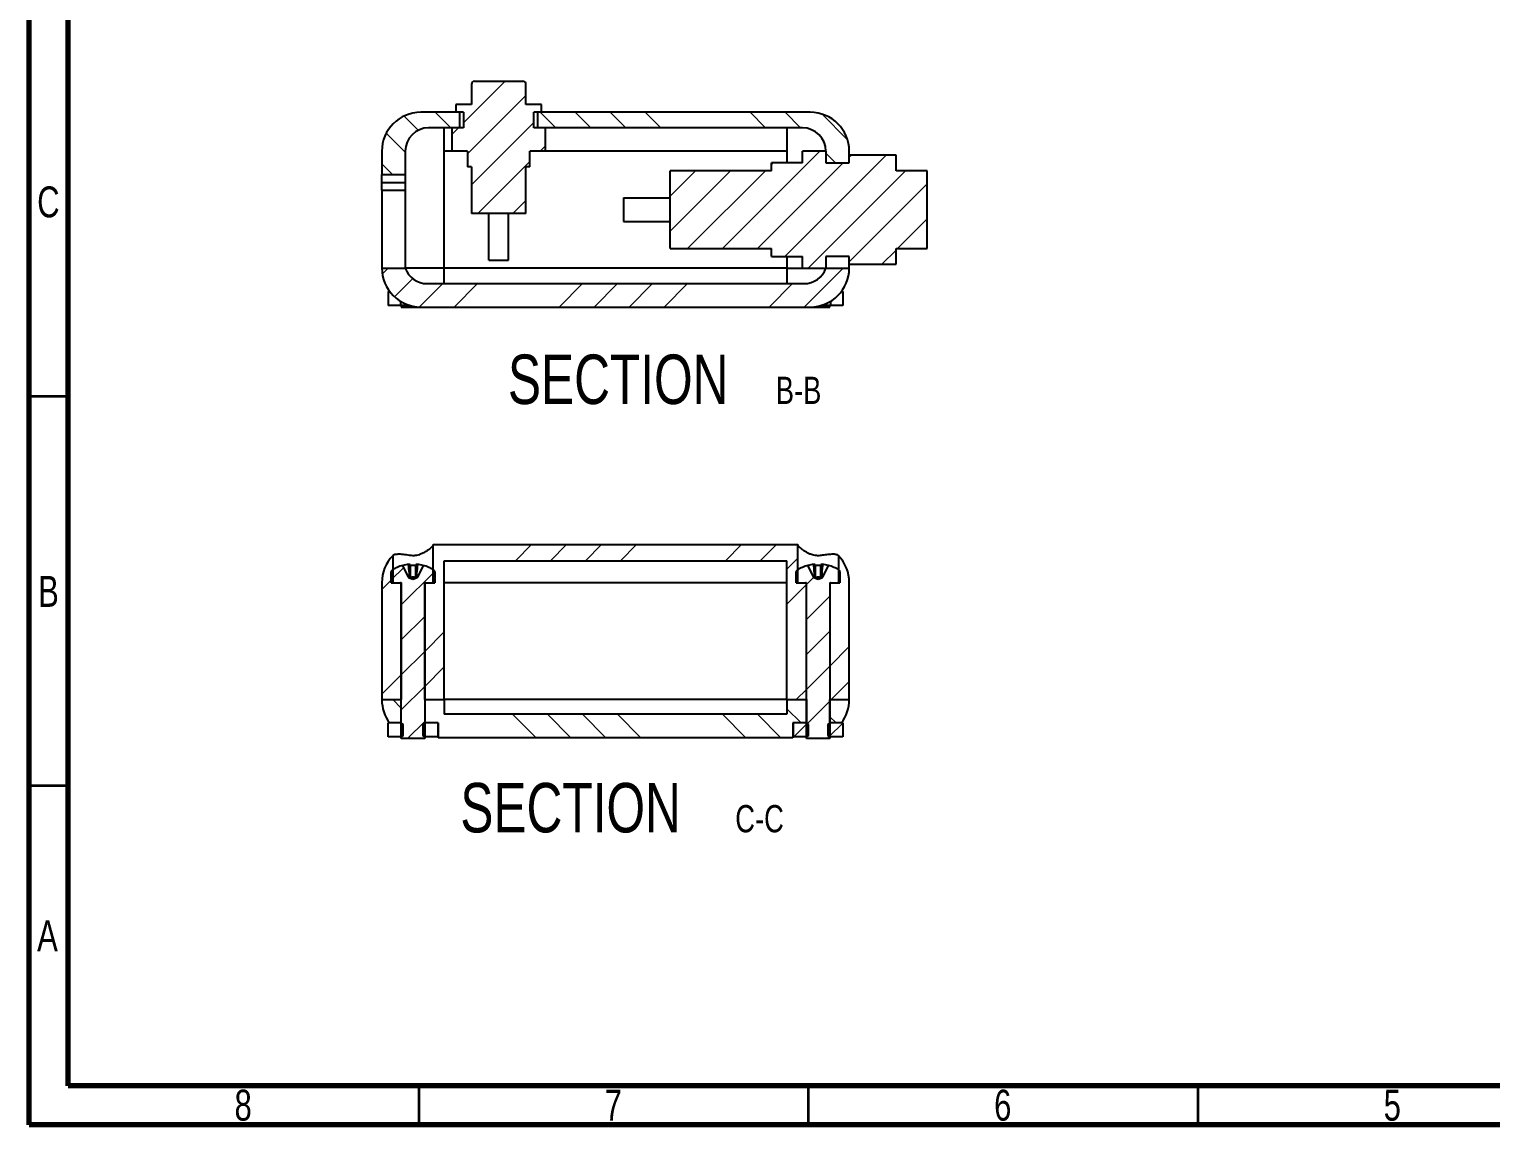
# Model space of a CAD drawing. Header units: millimetres. Extents: x 15 to 415, y 5 to 292.
# Drawn here: x 15 to 202.6, y 5 to 145.6 of the extents above; entities that cross this region are included whole.
import ezdxf

# ---------------------------------------------------------------- set-up
doc = ezdxf.new("R2010")
doc.units = ezdxf.units.MM
doc.styles.add('SLDTEXTSTYLE0', font='TXT', dxfattribs={"width": 0.75})

# ---------------------------------------------------------------- blocks, each defined once
blk = doc.blocks.new('SW_NOTE_0_2')
at = {"color": 0, "linetype": 'Continuous', "lineweight": 0, "attachment_point": 2, "style": 'SLDTEXTSTYLE0'}
for s, insert, char_height in [('SECTION', (17.36, 8.19), 6.35), ('B-B', (40.51, 5.35), 3.5)]:
    blk.add_mtext(s, dxfattribs=dict(at, insert=insert, char_height=char_height))
blk = doc.blocks.new('SW_NOTE_0_3')
at = {"color": 0, "linetype": 'Continuous', "lineweight": 0, "attachment_point": 2, "style": 'SLDTEXTSTYLE0'}
for s, insert, char_height in [('SECTION', (17.36, 8.19), 6.35), ('C-C', (41.61, 5.35), 3.5)]:
    blk.add_mtext(s, dxfattribs=dict(at, insert=insert, char_height=char_height))

msp = doc.modelspace()

# ---------------------------------------------------------------- hatches: boundary and pattern name
at = {"linetype": 'Continuous', "lineweight": 18}
h = msp.add_hatch(dxfattribs=at)
h.set_pattern_fill('ANSI31', style=0)
edge = h.paths.add_edge_path(flags=0)
edge.add_line((78.36, 138.97), (72.16, 138.97))
edge.add_arc((72.16, 138.57), 0.4, 90, 180)
edge.add_line((71.76, 138.57), (71.76, 135.97))
edge.add_line((71.76, 135.97), (69.76, 135.97))
edge.add_line((69.76, 135.97), (69.76, 134.97))
edge.add_line((69.76, 134.97), (70.76, 134.97))
edge.add_line((70.76, 134.97), (70.76, 132.97))
edge.add_line((70.76, 132.97), (69.26, 132.97))
edge.add_line((69.26, 132.97), (69.26, 129.97))
edge.add_line((69.26, 129.97), (71.26, 129.97))
edge.add_line((71.26, 129.97), (71.26, 127.97))
edge.add_line((71.26, 127.97), (71.76, 127.97))
edge.add_line((71.76, 127.97), (71.76, 121.97))
edge.add_line((71.76, 121.97), (78.76, 121.97))
edge.add_line((78.76, 121.97), (78.76, 127.97))
edge.add_line((78.76, 127.97), (79.26, 127.97))
edge.add_line((79.26, 127.97), (79.26, 129.97))
edge.add_line((79.26, 129.97), (81.26, 129.97))
edge.add_line((81.26, 129.97), (81.26, 132.97))
edge.add_line((81.26, 132.97), (79.76, 132.97))
edge.add_line((79.76, 132.97), (79.76, 134.97))
edge.add_line((79.76, 134.97), (80.76, 134.97))
edge.add_line((80.76, 134.97), (80.76, 135.97))
edge.add_line((80.76, 135.97), (78.76, 135.97))
edge.add_line((78.76, 135.97), (78.76, 138.57))
edge.add_arc((78.36, 138.57), 0.4, 0, 90)
h = msp.add_hatch(dxfattribs=at)
h.set_pattern_fill('ANSI34', angle=90, style=0)
edge = h.paths.add_edge_path(flags=0)
edge.add_arc((65.26, 129.97), 5, 90, 180)
edge.add_line((60.26, 129.97), (60.26, 126.97))
edge.add_line((60.26, 126.97), (63.26, 126.97))
edge.add_line((63.26, 126.97), (63.26, 129.97))
edge.add_arc((66.26, 129.97), 3, 90, 180, ccw=False)
edge.add_line((66.26, 132.97), (70.26, 132.97))
edge.add_line((70.26, 132.97), (70.26, 134.97))
edge.add_line((70.26, 134.97), (65.26, 134.97))
h = msp.add_hatch(dxfattribs=at)
h.set_pattern_fill('ANSI34', angle=90, style=0)
edge = h.paths.add_edge_path(flags=0)
edge.add_arc((115.26, 129.97), 5, 0, 90)
edge.add_line((115.26, 134.97), (80.26, 134.97))
edge.add_line((80.26, 134.97), (80.26, 132.97))
edge.add_line((80.26, 132.97), (114.26, 132.97))
edge.add_arc((114.26, 129.97), 3, 0, 90, ccw=False)
edge.add_line((117.26, 129.97), (117.26, 128.47))
edge.add_line((117.26, 128.47), (120.26, 128.47))
edge.add_line((120.26, 128.47), (120.26, 129.97))
h = msp.add_hatch(dxfattribs=at)
h.set_pattern_fill('ANSI31', style=0)
h.paths.add_polyline_path([(126.26, 115.47), (126.26, 117.47), (130.26, 117.47), (130.26, 127.47), (126.26, 127.47), (126.26, 129.47), (120.26, 129.47), (120.26, 128.47), (117.26, 128.47), (117.26, 129.97), (114.26, 129.97), (114.26, 128.47), (110.26, 128.47), (110.26, 127.47), (97.26, 127.47), (97.26, 117.47), (110.26, 117.47), (110.26, 116.47), (114.26, 116.47), (114.26, 114.97), (117.26, 114.97), (117.26, 116.47), (120.26, 116.47), (120.26, 115.47)], flags=0)
h = msp.add_hatch(dxfattribs=at)
h.set_pattern_fill('ANSI34', angle=90, style=0)
h.paths.add_polyline_path([(60.26, 114.97), (63.26, 114.97), (63.26, 124.97), (60.26, 124.97)], flags=0)
h = msp.add_hatch(dxfattribs=at)
h.set_pattern_fill('ANSI34', angle=90, style=0)
h.paths.add_polyline_path([(120.26, 116.47), (117.26, 116.47), (117.26, 114.97), (120.26, 114.97)], flags=0)
h = msp.add_hatch(dxfattribs=at)
h.set_pattern_fill('ANSI34', style=0)
edge = h.paths.add_edge_path(flags=0)
edge.add_arc((65.26, 114.97), 5, 180, 270)
edge.add_line((65.26, 109.97), (115.26, 109.97))
edge.add_arc((115.26, 114.97), 5, 270, 360)
edge.add_line((120.26, 114.97), (117.26, 114.97))
edge.add_arc((114.43, 115.97), 3, 270, 340.5288, ccw=False)
edge.add_line((114.43, 112.97), (66.09, 112.97))
edge.add_arc((66.09, 115.97), 3, 199.4712, 270, ccw=False)
edge.add_line((63.26, 114.97), (60.26, 114.97))
h = msp.add_hatch(dxfattribs=at)
h.set_pattern_fill('ANSI34', style=0)
h.paths.add_polyline_path([(114.76, 74.58), (113.66, 74.58), (113.66, 79.48), (66.86, 79.48), (66.86, 74.58), (65.76, 74.58), (65.76, 59.58), (68.26, 59.58), (68.26, 77.41), (112.26, 77.41), (112.26, 59.58), (114.76, 59.58)], flags=0)
h = msp.add_hatch(dxfattribs=at)
h.set_pattern_fill('ANSI34', style=0)
edge = h.paths.add_edge_path(flags=0)
edge.add_line((62.76, 59.58), (62.76, 74.58))
edge.add_line((62.76, 74.58), (61.66, 74.58))
edge.add_line((61.66, 74.58), (61.66, 78.05))
edge.add_arc((65.26, 74.58), 5, 136.0545, 180)
edge.add_line((60.26, 74.58), (60.26, 59.58))
edge.add_line((60.26, 59.58), (62.76, 59.58))
h = msp.add_hatch(dxfattribs=at)
h.set_pattern_fill('ANSI34', style=0)
edge = h.paths.add_edge_path(flags=0)
edge.add_line((118.86, 74.58), (117.76, 74.58))
edge.add_line((117.76, 74.58), (117.76, 59.58))
edge.add_line((117.76, 59.58), (120.26, 59.58))
edge.add_line((120.26, 59.58), (120.26, 74.58))
edge.add_arc((115.26, 74.58), 5, 0, 43.9455)
edge.add_line((118.86, 78.05), (118.86, 74.58))
h = msp.add_hatch(dxfattribs=at)
h.set_pattern_fill('ANSI31', style=0)
edge = h.paths.add_edge_path(flags=0)
edge.add_line((62.76, 54.58), (65.76, 54.58))
edge.add_line((65.76, 54.58), (65.76, 74.48))
edge.add_arc((65.86, 74.48), 0.1, 90, 180, ccw=False)
edge.add_line((65.86, 74.58), (67.06, 74.58))
edge.add_line((67.06, 74.58), (67.06, 75.98))
edge.add_arc((66.79, 75.98), 0.27, 0, 57.664)
edge.add_arc((64.26, 71.98), 5, 57.664, 74.7807)
edge.add_line((65.57, 76.81), (64.82, 75.3))
edge.add_line((64.82, 75.3), (64.81, 75.23))
edge.add_line((64.81, 75.23), (64.26, 75.05))
edge.add_line((64.26, 75.05), (63.7, 75.23))
edge.add_line((63.7, 75.23), (63.7, 75.3))
edge.add_line((63.7, 75.3), (62.95, 76.81))
edge.add_arc((64.26, 71.98), 5, 105.2193, 122.336)
edge.add_arc((61.73, 75.98), 0.27, 122.336, 180)
edge.add_line((61.46, 75.98), (61.46, 74.58))
edge.add_line((61.46, 74.58), (62.66, 74.58))
edge.add_arc((62.66, 74.48), 0.1, 0, 90, ccw=False)
edge.add_line((62.76, 74.48), (62.76, 54.58))
h = msp.add_hatch(dxfattribs=at)
h.set_pattern_fill('ANSI31', style=0)
edge = h.paths.add_edge_path(flags=0)
edge.add_line((114.76, 54.58), (117.76, 54.58))
edge.add_line((117.76, 54.58), (117.76, 74.48))
edge.add_arc((117.86, 74.48), 0.1, 90, 180, ccw=False)
edge.add_line((117.86, 74.58), (119.06, 74.58))
edge.add_line((119.06, 74.58), (119.06, 75.98))
edge.add_arc((118.79, 75.98), 0.27, 0, 57.664)
edge.add_arc((116.26, 71.98), 5, 57.664, 74.7807)
edge.add_line((117.57, 76.81), (116.82, 75.3))
edge.add_line((116.82, 75.3), (116.81, 75.23))
edge.add_line((116.81, 75.23), (116.26, 75.05))
edge.add_line((116.26, 75.05), (115.7, 75.23))
edge.add_line((115.7, 75.23), (115.7, 75.3))
edge.add_line((115.7, 75.3), (114.95, 76.81))
edge.add_arc((116.26, 71.98), 5, 105.2193, 122.336)
edge.add_arc((113.73, 75.98), 0.27, 122.336, 180)
edge.add_line((113.46, 75.98), (113.46, 74.58))
edge.add_line((113.46, 74.58), (114.66, 74.58))
edge.add_arc((114.66, 74.48), 0.1, 0, 90, ccw=False)
edge.add_line((114.76, 74.48), (114.76, 54.58))
h = msp.add_hatch(dxfattribs=at)
h.set_pattern_fill('ANSI34', angle=90, style=0)
edge = h.paths.add_edge_path(flags=0)
edge.add_line((61.26, 56.58), (62.76, 56.58))
edge.add_line((62.76, 56.58), (62.76, 59.58))
edge.add_line((62.76, 59.58), (60.26, 59.58))
edge.add_arc((65.26, 59.58), 5, 180, 216.8699)
h = msp.add_hatch(dxfattribs=at)
h.set_pattern_fill('ANSI34', angle=90, style=0)
h.paths.add_polyline_path([(67.51, 54.68), (113.01, 54.68), (113.01, 56.58), (114.76, 56.58), (114.76, 59.58), (112.26, 59.58), (112.26, 57.7), (68.26, 57.7), (68.26, 59.58), (65.76, 59.58), (65.76, 56.58), (67.51, 56.58)], flags=0)
h = msp.add_hatch(dxfattribs=at)
h.set_pattern_fill('ANSI34', angle=90, style=0)
edge = h.paths.add_edge_path(flags=0)
edge.add_line((117.76, 59.58), (117.76, 56.58))
edge.add_line((117.76, 56.58), (119.26, 56.58))
edge.add_arc((115.26, 59.58), 5, 323.1301, 360)
edge.add_line((120.26, 59.58), (117.76, 59.58))
h = msp.add_hatch(dxfattribs=at)
h.set_pattern_fill('ANSI31', style=0)
h.paths.add_polyline_path([(61.08, 54.78), (62.76, 54.78), (63.01, 54.96), (63.01, 56.38), (62.76, 56.56), (62.76, 56.58), (61.08, 56.58)], flags=0)
h = msp.add_hatch(dxfattribs=at)
h.set_pattern_fill('ANSI31', style=0)
h.paths.add_polyline_path([(65.76, 54.78), (67.43, 54.78), (67.43, 56.58), (65.76, 56.58), (65.76, 56.56), (65.51, 56.38), (65.51, 54.96)], flags=0)
h = msp.add_hatch(dxfattribs=at)
h.set_pattern_fill('ANSI31', style=0)
h.paths.add_polyline_path([(113.08, 54.78), (114.76, 54.78), (115.01, 54.96), (115.01, 56.38), (114.76, 56.56), (114.76, 56.58), (113.08, 56.58)], flags=0)
h = msp.add_hatch(dxfattribs=at)
h.set_pattern_fill('ANSI31', style=0)
h.paths.add_polyline_path([(117.76, 54.78), (119.43, 54.78), (119.43, 56.58), (117.76, 56.58), (117.76, 56.56), (117.51, 56.38), (117.51, 54.96)], flags=0)

# ---------------------------------------------------------------- linework, layer by layer
at = {"color": 7, "linetype": 'Continuous', "lineweight": 70}
for p, q in [((15, 5), (15, 292)), ((20, 10), (20, 287)), ((410, 10), (20, 10)), ((415, 5), (15, 5))]:
    msp.add_line(p, q, dxfattribs=at)
at = {"color": 7, "linetype": 'Continuous', "lineweight": 25}
for p, q in [((72.16, 138.97), (78.36, 138.97)), ((71.76, 138.57), (71.76, 135.97)), ((78.76, 135.97), (78.76, 138.57)), ((69.76, 135.97), (69.76, 134.97)), ((71.76, 135.97), (69.76, 135.97)), ((80.76, 135.97), (78.76, 135.97)), ((80.76, 134.97), (80.76, 135.97)), ((70.26, 134.97), (65.26, 134.97)), ((70.76, 134.97), (69.76, 134.97)), ((70.26, 132.97), (70.26, 134.97)), ((70.76, 134.97), (70.76, 132.97)), ((80.76, 134.97), (79.76, 134.97)), ((79.76, 132.97), (79.76, 134.97)), ((80.26, 134.97), (80.26, 132.97)), ((115.26, 134.97), (80.26, 134.97)), ((70.26, 132.97), (66.26, 132.97)), ((68.26, 114.97), (68.26, 132.8)), ((69.26, 132.97), (69.26, 129.97)), ((70.76, 132.97), (69.26, 132.97)), ((81.26, 132.97), (79.76, 132.97)), ((114.26, 132.97), (80.26, 132.97)), ((81.26, 129.97), (81.26, 132.97)), ((112.26, 132.79), (112.26, 128.47)), ((60.26, 129.97), (60.26, 126.97)), ((63.26, 129.97), (63.26, 126.97)), ((71.26, 129.97), (69.26, 129.97)), ((71.26, 129.97), (71.26, 127.97)), ((81.26, 129.97), (79.26, 129.97)), ((79.26, 127.97), (79.26, 129.97)), ((114.26, 128.47), (114.26, 129.97)), ((117.26, 129.97), (114.26, 129.97)), ((117.26, 129.97), (117.26, 128.47)), ((120.26, 128.47), (120.26, 129.97)), ((120.26, 128.47), (120.26, 129.47)), ((126.26, 129.47), (120.26, 129.47)), ((126.26, 127.47), (126.26, 129.47)), ((71.76, 127.97), (71.26, 127.97)), ((71.76, 127.97), (71.76, 121.97)), ((79.26, 127.97), (78.76, 127.97)), ((78.76, 121.97), (78.76, 127.97)), ((110.26, 127.47), (110.26, 128.47)), ((114.26, 128.47), (110.26, 128.47)), ((117.26, 128.47), (120.26, 128.47)), ((60.26, 126.97), (63.26, 126.97)), ((60.26, 125.97), (60.26, 126.97)), ((60.26, 125.97), (63.26, 125.97)), ((60.26, 124.97), (60.26, 125.97)), ((63.26, 126.97), (63.26, 125.97)), ((63.26, 125.97), (63.26, 124.97)), ((97.26, 117.47), (97.26, 127.47)), ((110.26, 127.47), (97.26, 127.47)), ((130.26, 127.47), (126.26, 127.47)), ((130.26, 117.47), (130.26, 127.47)), ((60.26, 124.97), (60.26, 114.97)), ((60.26, 124.97), (63.26, 124.97)), ((63.26, 124.97), (63.26, 114.97)), ((91.26, 123.97), (97.26, 123.97)), ((91.26, 123.97), (91.26, 120.97)), ((78.76, 121.97), (71.76, 121.97)), ((74.01, 115.97), (74.01, 121.97)), ((76.51, 115.97), (76.51, 121.97)), ((91.26, 120.97), (97.26, 120.97)), ((97.26, 117.47), (110.26, 117.47)), ((110.26, 116.47), (110.26, 117.47)), ((110.26, 116.47), (114.26, 116.47)), ((112.26, 116.47), (112.26, 114.97)), ((114.26, 114.97), (114.26, 116.47)), ((117.26, 116.47), (117.26, 114.97)), ((120.26, 116.47), (117.26, 116.47)), ((120.26, 114.97), (120.26, 116.47)), ((120.26, 115.47), (120.26, 116.47)), ((126.26, 117.47), (130.26, 117.47)), ((126.26, 115.47), (126.26, 117.47)), ((60.26, 114.97), (63.26, 114.97)), ((68.26, 114.97), (63.26, 114.97)), ((68.26, 113.09), (68.26, 114.97)), ((112.26, 114.97), (68.26, 114.97)), ((74.01, 115.97), (76.51, 115.97)), ((112.26, 114.97), (112.26, 113.09)), ((112.26, 114.97), (114.26, 114.97)), ((114.26, 114.97), (117.26, 114.97)), ((117.26, 114.97), (120.26, 114.97)), ((120.26, 115.47), (126.26, 115.47)), ((66.09, 112.97), (114.43, 112.97)), ((61.08, 111.97), (61.08, 110.17)), ((61.26, 111.97), (61.08, 111.97)), ((62.67, 110.69), (62.67, 110.17)), ((117.85, 110.69), (117.85, 110.17)), ((119.43, 111.97), (119.26, 111.97)), ((119.43, 111.97), (119.43, 110.17)), ((62.67, 110.17), (61.08, 110.17)), ((63.86, 110.17), (62.67, 110.17)), ((62.76, 110.17), (62.76, 109.97)), ((62.76, 109.97), (65.26, 109.97)), ((65.26, 109.97), (115.26, 109.97)), ((115.26, 109.97), (117.76, 109.97)), ((117.85, 110.17), (116.66, 110.17)), ((117.76, 109.97), (117.76, 110.17)), ((119.43, 110.17), (117.85, 110.17)), ((66.86, 74.58), (66.86, 79.48)), ((66.86, 79.48), (113.66, 79.48)), ((113.66, 74.58), (113.66, 79.48)), ((61.69, 78.09), (61.66, 78.05)), ((61.66, 78.05), (61.66, 74.58)), ((63.89, 76.93), (63.69, 76.93)), ((64.82, 76.93), (64.63, 76.93)), ((68.26, 77.41), (112.26, 77.41)), ((68.26, 59.58), (68.26, 77.41)), ((112.26, 59.58), (112.26, 77.41)), ((115.89, 76.93), (115.69, 76.93)), ((116.82, 76.93), (116.63, 76.93)), ((118.86, 78.05), (118.86, 74.58)), ((61.46, 74.58), (61.46, 75.98)), ((63.7, 75.3), (62.95, 76.81)), ((63.7, 75.3), (63.7, 75.23)), ((63.73, 75.23), (63.7, 75.3)), ((63.7, 75.23), (64.26, 75.05)), ((63.73, 75.23), (63.7, 75.23)), ((63.84, 75.23), (63.73, 75.23)), ((63.89, 75.23), (63.84, 75.23)), ((64.08, 75.23), (63.89, 75.23)), ((64.43, 75.23), (64.08, 75.23)), ((64.26, 75.05), (64.81, 75.23)), ((64.63, 75.23), (64.43, 75.23)), ((64.67, 75.23), (64.63, 75.23)), ((64.79, 75.23), (64.67, 75.23)), ((64.82, 75.3), (64.79, 75.23)), ((64.81, 75.23), (64.79, 75.23)), ((64.81, 75.23), (64.82, 75.3)), ((65.57, 76.81), (64.82, 75.3)), ((67.06, 75.98), (67.06, 74.58)), ((113.46, 74.58), (113.46, 75.98)), ((115.7, 75.3), (114.95, 76.81)), ((115.7, 75.3), (115.7, 75.23)), ((115.73, 75.23), (115.7, 75.3)), ((115.7, 75.23), (116.26, 75.05)), ((115.73, 75.23), (115.7, 75.23)), ((115.84, 75.23), (115.73, 75.23)), ((115.89, 75.23), (115.84, 75.23)), ((116.08, 75.23), (115.89, 75.23)), ((116.43, 75.23), (116.08, 75.23)), ((116.26, 75.05), (116.81, 75.23)), ((116.63, 75.23), (116.43, 75.23)), ((116.67, 75.23), (116.63, 75.23)), ((116.79, 75.23), (116.67, 75.23)), ((116.82, 75.3), (116.79, 75.23)), ((116.81, 75.23), (116.79, 75.23)), ((116.81, 75.23), (116.82, 75.3)), ((117.57, 76.81), (116.82, 75.3)), ((119.06, 75.98), (119.06, 74.58)), ((60.26, 74.58), (60.26, 59.58)), ((61.46, 74.58), (62.66, 74.58)), ((61.66, 74.58), (62.76, 74.58)), ((62.76, 74.58), (62.76, 59.58)), ((62.76, 54.58), (62.76, 74.48)), ((65.76, 59.58), (65.76, 74.58)), ((65.76, 74.58), (66.86, 74.58)), ((65.76, 74.48), (65.76, 54.58)), ((65.86, 74.58), (67.06, 74.58)), ((113.46, 74.58), (114.66, 74.58)), ((113.66, 74.58), (114.76, 74.58)), ((114.76, 59.58), (114.76, 74.58)), ((114.76, 54.58), (114.76, 74.48)), ((117.76, 74.58), (117.76, 59.58)), ((117.76, 74.58), (118.86, 74.58)), ((117.76, 74.48), (117.76, 54.58)), ((117.86, 74.58), (119.06, 74.58)), ((120.26, 59.58), (120.26, 74.58)), ((60.26, 59.58), (62.76, 59.58)), ((62.76, 56.58), (62.76, 59.58)), ((65.76, 59.58), (65.76, 56.58)), ((65.76, 59.58), (68.26, 59.58)), ((68.26, 59.58), (68.26, 57.7)), ((112.26, 59.58), (68.26, 59.58)), ((112.26, 59.58), (112.26, 57.7)), ((112.26, 59.58), (114.76, 59.58)), ((114.76, 59.58), (114.76, 56.58)), ((117.76, 56.58), (117.76, 59.58)), ((117.76, 59.58), (120.26, 59.58)), ((61.08, 54.78), (61.08, 56.58)), ((62.76, 56.58), (61.08, 56.58)), ((62.76, 56.58), (61.26, 56.58)), ((62.76, 56.58), (62.76, 56.56)), ((62.76, 56.56), (63.01, 56.38)), ((63.01, 54.96), (63.01, 56.38)), ((65.51, 56.38), (65.76, 56.56)), ((65.51, 56.38), (65.51, 54.96)), ((65.76, 56.56), (65.76, 56.58)), ((67.43, 56.58), (65.76, 56.58)), ((67.51, 56.58), (65.76, 56.58)), ((67.43, 56.58), (67.43, 54.78)), ((67.51, 56.58), (67.51, 54.68)), ((112.26, 57.7), (68.26, 57.7)), ((114.76, 56.58), (113.01, 56.58)), ((113.01, 56.58), (113.01, 54.68)), ((113.08, 54.78), (113.08, 56.58)), ((114.76, 56.58), (113.08, 56.58)), ((114.76, 56.58), (114.76, 56.56)), ((114.76, 56.56), (115.01, 56.38)), ((115.01, 54.96), (115.01, 56.38)), ((117.51, 56.38), (117.76, 56.56)), ((117.51, 56.38), (117.51, 54.96)), ((117.76, 56.56), (117.76, 56.58)), ((119.43, 56.58), (117.76, 56.58)), ((119.26, 56.58), (117.76, 56.58)), ((119.43, 56.58), (119.43, 54.78)), ((62.76, 54.78), (61.08, 54.78)), ((63.01, 54.96), (62.76, 54.78)), ((65.76, 54.58), (62.76, 54.58)), ((65.76, 54.78), (65.51, 54.96)), ((67.43, 54.78), (65.76, 54.78)), ((113.01, 54.68), (67.51, 54.68)), ((114.76, 54.78), (113.08, 54.78)), ((115.01, 54.96), (114.76, 54.78)), ((117.76, 54.58), (114.76, 54.58)), ((117.76, 54.78), (117.51, 54.96)), ((119.43, 54.78), (117.76, 54.78))]:
    msp.add_line(p, q, dxfattribs=at)
at = {"color": 8, "linetype": 'Continuous', "lineweight": 25}
for p, q in [((69.26, 129.97), (68.26, 129.97)), ((112.26, 129.97), (81.26, 129.97)), ((112.26, 74.58), (68.26, 74.58))]:
    msp.add_line(p, q, dxfattribs=at)
at = {"color": 7, "linetype": 'Continuous', "lineweight": 35}
for p, q in [((20, 98.5), (15, 98.5)), ((20, 48.5), (15, 48.5)), ((65, 10), (65, 5)), ((115, 10), (115, 5)), ((165, 10), (165, 5))]:
    msp.add_line(p, q, dxfattribs=at)
at = {"color": 7, "linetype": 'Continuous', "lineweight": 25}
for centre, radius, start, end in [((72.16, 138.57), 0.4, 90, 180), ((78.36, 138.57), 0.4, 0, 90), ((65.26, 129.97), 5, 90, 180), ((115.26, 129.97), 5, 0, 90), ((66.26, 129.97), 3, 90, 180), ((114.26, 129.97), 3, 0, 90), ((65.26, 114.97), 5, 180, 270), ((66.09, 115.97), 3, 199.4712, 270), ((114.43, 115.97), 3, 270, 340.5288), ((115.26, 114.97), 5, 270, 0), ((65.26, 74.58), 5, 136.0545, 180), ((64.26, 71.98), 4.99, 96.5034, 105.1879), ((64.26, 71.98), 4.99, 74.8121, 83.4966), ((116.26, 71.98), 4.99, 96.5034, 105.1879), ((116.26, 71.98), 4.99, 74.8121, 83.4966), ((115.26, 74.58), 5, 0, 43.9455), ((61.73, 75.98), 0.27, 122.336, 180), ((64.26, 71.98), 5, 105.2193, 122.336), ((64.26, 71.33), 5.48, 86.1266, 93.8734), ((64.26, 71.98), 5, 57.664, 74.7807), ((66.79, 75.98), 0.27, 0, 57.664), ((113.73, 75.98), 0.27, 122.336, 180), ((116.26, 71.98), 5, 105.2193, 122.336), ((116.26, 71.33), 5.48, 86.1266, 93.8734), ((116.26, 71.98), 5, 57.664, 74.7807), ((118.79, 75.98), 0.27, 0, 57.664), ((62.66, 74.48), 0.1, 0, 90), ((65.86, 74.48), 0.1, 90, 180), ((114.66, 74.48), 0.1, 0, 90), ((117.86, 74.48), 0.1, 90, 180), ((65.26, 59.58), 5, 180, 216.8699), ((115.26, 59.58), 5, 323.1301, 0)]:
    msp.add_arc(centre, radius, start, end, dxfattribs=at)
for centre in [(64.26, 74.31), (116.26, 74.31)]:
    msp.add_ellipse(centre, major_axis=(0, 0.986), ratio=0.493653, start_param=5.913772, end_param=6.652598, dxfattribs=at)
for points, knots in [([(68.26, 132.8), (68.26, 132.82), (68.26, 132.89), (68.22, 132.95), (68.16, 132.96), (68.13, 132.97)], [0, 0, 0, 0, 0.212062, 0.600525, 1, 1, 1, 1]), ([(112.39, 132.97), (112.36, 132.96), (112.29, 132.95), (112.26, 132.89), (112.26, 132.81), (112.26, 132.79)], [0, 0, 0, 0, 0.402321, 0.81688, 1, 1, 1, 1]), ([(68.17, 112.97), (68.19, 112.97), (68.21, 112.97), (68.24, 113), (68.26, 113.03), (68.26, 113.07), (68.26, 113.09)], [0, 0, 0, 0, 0.245404, 0.492608, 0.745548, 1, 1, 1, 1]), ([(112.26, 113.09), (112.26, 113.08), (112.26, 113.04), (112.28, 112.99), (112.32, 112.98), (112.35, 112.97)], [0, 0, 0, 0, 0.082031, 0.536593, 1, 1, 1, 1]), ([(66.86, 79.48), (66.85, 79.44), (66.83, 79.36), (66.7, 79.21), (66.54, 79.04), (66.31, 78.85), (66.02, 78.64), (65.65, 78.42), (65.26, 78.24), (64.89, 78.12), (64.56, 78.06), (64.22, 78.04), (63.98, 78.06), (63.85, 78.08), (63.83, 78.09)], [0, 0, 0, 0, 0.117113, 0.202508, 0.287949, 0.385095, 0.482267, 0.593561, 0.704674, 0.775429, 0.846105, 0.917286, 0.988475, 1, 1, 1, 1]), ([(116.68, 78.09), (116.58, 78.07), (116.36, 78.04), (116.03, 78.05), (115.71, 78.1), (115.36, 78.2), (115.01, 78.34), (114.67, 78.53), (114.36, 78.73), (114.09, 78.94), (113.86, 79.15), (113.69, 79.35), (113.67, 79.43), (113.66, 79.48)], [0, 0, 0, 0, 0.0688438, 0.1376689, 0.2062982, 0.2749967, 0.368398, 0.461924, 0.5579799, 0.6540337, 0.7669109, 0.8796583, 1, 1, 1, 1]), ([(63.83, 78.09), (63.7, 78.11), (63.42, 78.15), (63.03, 78.2), (62.66, 78.23), (62.35, 78.23), (62.08, 78.22), (61.89, 78.19), (61.76, 78.14), (61.72, 78.1), (61.69, 78.09)], [0, 0, 0, 0, 0.1305184, 0.2647195, 0.3952732, 0.5297725, 0.6576972, 0.78932, 0.8937295, 1, 1, 1, 1]), ([(63.84, 75.23), (63.84, 75.32), (63.79, 75.82), (63.74, 76.39), (63.7, 76.87), (63.69, 76.93)], [0, 0, 0, 0, 0.160618, 0.883257, 1, 1, 1, 1]), ([(63.89, 76.93), (63.89, 76.87), (63.89, 76.39), (63.89, 75.82), (63.89, 75.32), (63.89, 75.23)], [0, 0, 0, 0, 0.116743, 0.839382, 1, 1, 1, 1]), ([(64.63, 75.23), (64.63, 75.32), (64.63, 75.82), (64.63, 76.39), (64.63, 76.87), (64.63, 76.93)], [0, 0, 0, 0, 0.160618, 0.883257, 1, 1, 1, 1]), ([(64.82, 76.93), (64.82, 76.87), (64.78, 76.39), (64.73, 75.82), (64.68, 75.32), (64.67, 75.23)], [0, 0, 0, 0, 0.116743, 0.839382, 1, 1, 1, 1]), ([(115.84, 75.23), (115.84, 75.32), (115.79, 75.82), (115.74, 76.39), (115.7, 76.87), (115.69, 76.93)], [0, 0, 0, 0, 0.1606178, 0.8832571, 1, 1, 1, 1]), ([(115.89, 76.93), (115.89, 76.87), (115.89, 76.39), (115.89, 75.82), (115.89, 75.32), (115.89, 75.23)], [0, 0, 0, 0, 0.116743, 0.839382, 1, 1, 1, 1]), ([(116.63, 75.23), (116.63, 75.32), (116.63, 75.82), (116.63, 76.39), (116.63, 76.87), (116.63, 76.93)], [0, 0, 0, 0, 0.160618, 0.883257, 1, 1, 1, 1]), ([(116.82, 76.93), (116.82, 76.87), (116.78, 76.39), (116.73, 75.82), (116.68, 75.32), (116.67, 75.23)], [0, 0, 0, 0, 0.1167429, 0.8393822, 1, 1, 1, 1]), ([(118.82, 78.09), (118.79, 78.11), (118.73, 78.15), (118.55, 78.2), (118.32, 78.23), (118.02, 78.23), (117.69, 78.22), (117.25, 78.18), (116.9, 78.12), (116.68, 78.09)], [0, 0, 0, 0, 0.134248, 0.268468, 0.402338, 0.536199, 0.665989, 0.795792, 1, 1, 1, 1]), ([(118.86, 78.05), (118.85, 78.06), (118.85, 78.06), (118.83, 78.08), (118.82, 78.09)], [0, 0, 0, 0, 0.871682, 1, 1, 1, 1]), ([(67.43, 54.87), (67.44, 54.87), (67.48, 54.8), (67.5, 54.74), (67.51, 54.69), (67.51, 54.68)], [0, 0, 0, 0, 0.050046, 0.760726, 1, 1, 1, 1]), ([(113.01, 54.68), (113.01, 54.71), (113.02, 54.76), (113.07, 54.84), (113.08, 54.87)], [0, 0, 0, 0, 0.635456, 1, 1, 1, 1])]:
    msp.add_open_spline(points, degree=3, knots=knots, dxfattribs=at)

# ---------------------------------------------------------------- block references
at = {"color": 7, "linetype": 'Continuous', "lineweight": 0}
for name, p in [('SW_NOTE_0_2', (73.24, 95.68)), ('SW_NOTE_0_3', (67.13, 40.69))]:
    msp.add_blockref(name, p, dxfattribs=at)

# ---------------------------------------------------------------- texts
at = {"color": 7, "linetype": 'Continuous', "lineweight": 0, "char_height": 3.97, "attachment_point": 2, "style": 'SLDTEXTSTYLE0'}
for s, insert in [('C', (17.46, 125.45)), ('B', (17.47, 75.45)), ('A', (17.34, 31.25)), ('8', (42.46, 9.5)), ('7', (89.96, 9.5)), ('6', (139.96, 9.5)), ('5', (189.96, 9.5))]:
    msp.add_mtext(s, dxfattribs=dict(at, insert=insert))

doc.saveas('drawing.dxf')
